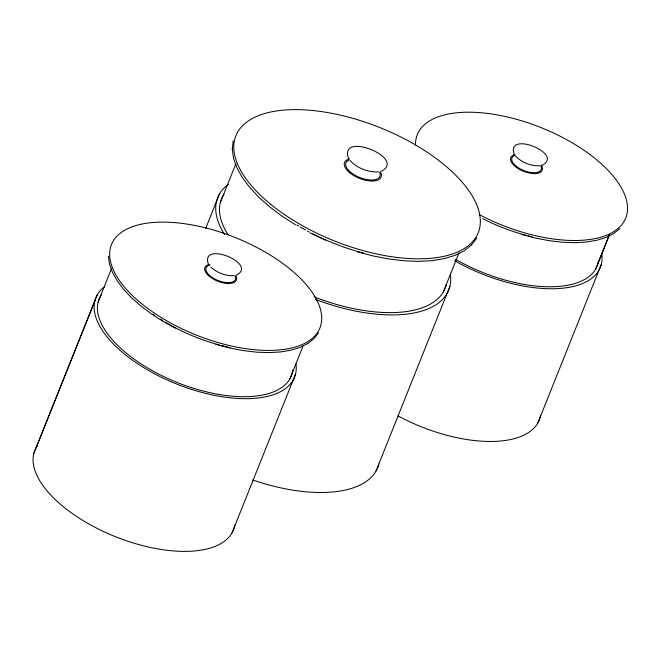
<?xml version="1.0" encoding="UTF-8"?>
<svg xmlns="http://www.w3.org/2000/svg" width="661" height="661" viewBox="0 0 661 661"><rect width="100%" height="100%" fill="white"/><g stroke="black" fill="none" stroke-linecap="round" stroke-linejoin="round"><path stroke-width="0.99" d="M232.292 148.965L233.184 140.735M33.777 453.586L94.853 300.879M36.223 447.514L97.299 294.798M98.101 302.06L111.461 268.688M205.654 228.516L219.402 194.152M220.328 202.588L235.927 163.622M289.906 378.869L303.267 345.496M231.986 532.956L295.508 374.176M443.357 291.906L458.957 252.932M376.018 471.078L449.877 286.444M595.735 268.953L609.384 234.82M598.098 263.078L609.475 234.63M537.814 423.04L601.336 264.26M476.837 238.001L471.64 244.81M318.577 332.723L314.074 338.556L308.034 343.332M471.467 245.024L464.229 250.742L455.132 255.295L444.589 258.55L432.319 260.616L418.983 261.376L404.408 260.831L389.189 259.046L373.407 256.014L357.328 251.808M613.862 233.416L619.902 228.64M307.852 343.472L300.028 347.389L290.964 350.19L280.413 351.966L268.936 352.619L256.542 352.164L243.322 350.611L229.747 348.008L215.924 344.389M613.681 233.556L605.856 237.473L596.784 240.274L586.241 242.05L574.764 242.703L562.362 242.248L549.151 240.695L535.575 238.092L521.744 234.473M380.695 171.571C408.399 158.425 337.73 130.126 348.661 158.739M541.838 165.465C565.378 153.93 505.26 129.853 514.291 154.434M236.01 275.381C259.55 263.846 199.432 239.769 208.463 264.35M378.522 171.926C368.028 172.471 357.196 168.134 349.983 160.499M539.971 165.771C530.948 166.242 521.628 162.515 515.423 155.946M234.143 275.687C225.674 276.191 217.105 272.795 210.826 267.168M310.059 232.87L325.377 240.133M175.264 328.104L162.763 321.188L151.154 313.702L140.628 305.787L131.25 297.483L123.409 289.097L117.022 280.537L112.403 272.249L109.462 264.028L108.371 256.187M295.525 224.823L282.024 216.122L269.663 206.827L258.881 197.259L249.759 187.517L242.331 177.561L236.969 167.927L233.548 158.367L232.275 149.246M379.571 172.149A18.293 8.56 21.8 0 1 359.724 177.503A18.293 8.56 21.8 0 1 349.099 159.954M380.761 172.554A19.69 9.213 21.8 0 1 358.212 177.826A19.69 9.213 21.8 0 1 349.545 158.929M363.5 253.105A120.385 56.334 21.8 0 1 355.577 250.899M354.643 250.618A120.385 56.334 21.8 0 1 341.646 246.322M340.721 245.983A120.385 56.334 21.8 0 1 323.411 238.935M321.626 238.125A120.385 56.334 21.8 0 1 312.835 233.878M309.224 232.011A120.385 56.334 21.8 0 1 307.415 231.036M305.605 230.053A120.385 56.334 21.8 0 1 300.292 227.037M298.565 226.012A120.385 56.334 21.8 0 1 296.847 224.98M446.109 285.065A120.385 56.334 21.8 0 1 314.033 296.814M228.045 234.762A120.385 56.334 21.8 0 1 224.062 194.169M378.86 464.014A124.4 58.209 21.8 0 1 252.857 480.01M450.323 274.051A124.4 58.209 21.8 0 1 315.297 299.326M224.591 234.539A124.4 58.209 21.8 0 1 228.425 184.312M235.043 275.885A15.732 7.362 21.8 0 1 217.031 280.09A15.732 7.362 21.8 0 1 210.107 265.003M236.068 276.232A16.938 7.924 21.8 0 1 216.676 280.76A16.938 7.924 21.8 0 1 209.231 264.516M230.078 347.587A103.529 48.443 21.8 0 1 221.295 345.521M219.328 345.001A103.529 48.443 21.8 0 1 165.382 322.204M162.829 320.651A103.529 48.443 21.8 0 1 160.326 319.073M154.666 315.305A103.529 48.443 21.8 0 1 152.98 314.115M292.773 370.276A103.529 48.443 21.8 0 1 178.007 382.826A103.529 48.443 21.8 0 1 101.439 294.632M234.82 525.032A106.983 50.062 21.8 0 1 115.427 536.682A106.983 50.062 21.8 0 1 37.231 445.902M295.954 363.922A106.983 50.062 21.8 0 1 175.694 383.644A106.983 50.062 21.8 0 1 104.81 286.527M540.872 165.969A15.732 7.362 21.8 0 1 523.809 170.571A15.732 7.362 21.8 0 1 514.671 155.475M415.496 144.933A112.238 52.516 21.8 0 1 535.228 125.359A112.238 52.516 21.8 0 1 623.695 222.022A112.238 52.516 21.8 0 1 479.225 214.577M541.202 165.068A16.938 7.924 21.8 0 1 534.625 173.603A16.938 7.924 21.8 0 1 513.894 165.3A16.938 7.924 21.8 0 1 515.051 154.6M598.469 261.277A103.529 48.443 21.8 0 1 455.594 259.319M532.014 236.803A103.529 48.443 21.8 0 1 528.106 235.853M526.139 235.341A103.529 48.443 21.8 0 1 482.737 218.675M540.64 415.116A106.983 50.062 21.8 0 1 397.897 415.827M601.642 253.097A106.983 50.062 21.8 0 1 557.545 288.601A106.983 50.062 21.8 0 1 454.718 260.748M270.803 204.381A130.506 61.068 21.8 0 0 476.465 236.341A130.506 61.068 21.8 0 0 323.907 111.949A130.506 61.068 21.8 0 0 270.803 204.381M141.504 303.606A112.238 52.516 21.8 0 0 318.379 331.087A112.238 52.516 21.8 0 0 187.179 224.112A112.238 52.516 21.8 0 0 141.504 303.606"/></g></svg>
